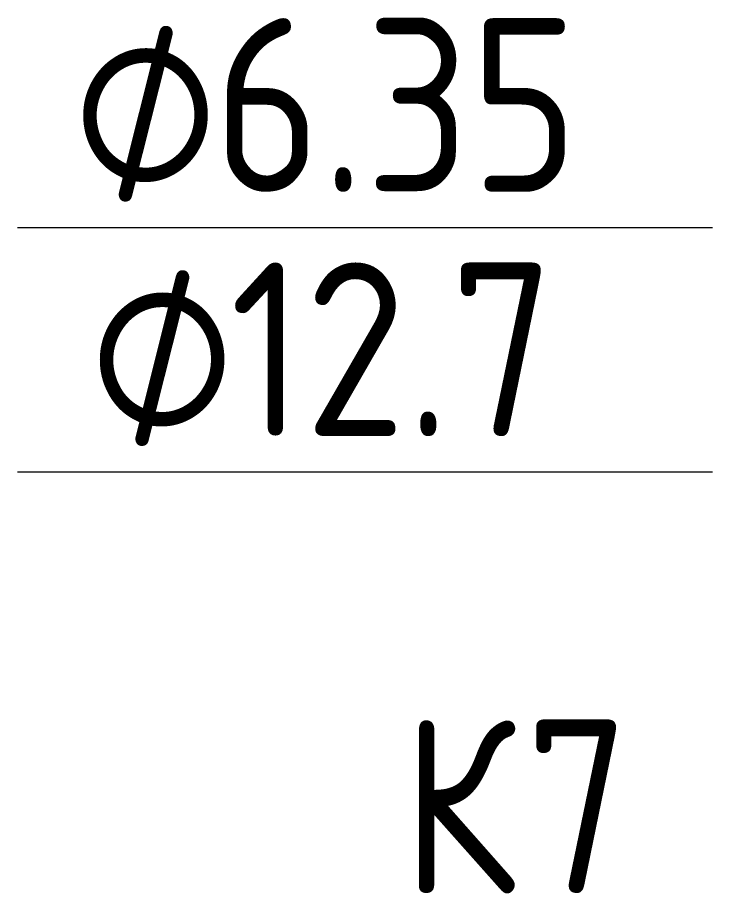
# Model space of a CAD drawing. Header units: millimetres. Extents: x -88595 to 880822, y -1054509 to -148035.
# Drawn here: x 373700 to 374700, y -313955 to -312694 of the extents above; entities that cross this region are included whole.
import ezdxf

# ---------------------------------------------------------------- set-up
doc = ezdxf.new("R2010")
doc.units = ezdxf.units.MM
doc.layers.add('Марки', color=7, linetype='Continuous', lineweight=20)
doc.styles.add('$10$GOST Common', font='GOST_Common.ttf', dxfattribs={"width": 0.9, "height": 250})
doc.styles.add('$6$GOST Common_1', font='GOST_Common.ttf', dxfattribs={"width": 0.9, "height": 250})

# ---------------------------------------------------------------- blocks, each defined once
blk = doc.blocks.new('$0$ADSK_M_Трубы - Диаметр_10-3265709-В_ОВ3_3')
at = {"layer": 'Марки'}
blk.add_line((-19808.8, 11394.8), (-18808.8, 11394.8), dxfattribs=at)

msp = doc.modelspace()

# ---------------------------------------------------------------- block references
at = {"layer": 'Марки'}
for p in [(393508.4, -324390.8), (393508.4, -324742.6)]:
    msp.add_blockref('$0$ADSK_M_Трубы - Диаметр_10-3265709-В_ОВ3_3', p, dxfattribs=at)

# ---------------------------------------------------------------- texts
at = {"layer": 'Марки', "lineweight": 9, "char_height": 250, "attachment_point": 1}
for s, insert, width, style in [('6.35', (373981.2, -312694.5), 663.797, '$10$GOST Common'), ('\\fGOST Common|b0|i0|c254|p34|;\\W.9;⌀', (373778.8, -312694.5), 245.316, '$6$GOST Common_1'), ('12.7', (374005.1, -313046.3), 606.076, '$10$GOST Common'), ('\\fGOST Common|b0|i0|c254|p34|;\\W.9;⌀', (373802.7, -313046.3), 245.316, '$6$GOST Common_1'), ('\\fGOST Common|b0|i0|c204|p34|;\\W.9;К', (374252, -313704.1), 216.456, '$10$GOST Common'), ('\\fGOST Common|b0|i0|c204|p34|;\\W.9;7', (374430.6, -313704.1), 194.81, '$10$GOST Common')]:
    msp.add_mtext(s, dxfattribs=dict(at, insert=insert, width=width, style=style))

doc.saveas('drawing.dxf')
